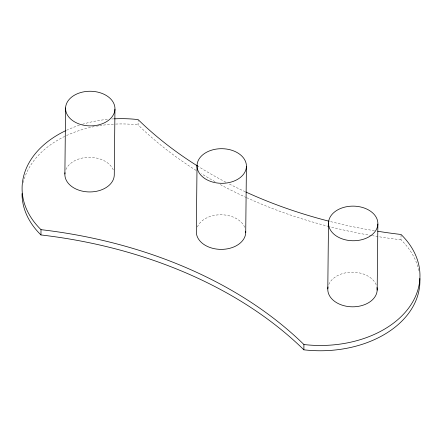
<?xml version="1.0" encoding="UTF-8"?>
<svg xmlns="http://www.w3.org/2000/svg" width="442" height="442" viewBox="0 0 442 442"><rect width="100%" height="100%" fill="white"/><g stroke="black" fill="none" stroke-linecap="round" stroke-linejoin="round"><path stroke-width="0.33" stroke-dasharray="2.21 1.66" d="M196.143 170.452A401.391 281.339 0.6 0 1 138.075 124.893L138.125 120.268M418.812 270.576A100.345 70.333 0.6 0 0 400.993 239.757L401.043 235.133M66.543 130.28A100.345 70.333 0.6 0 1 79.864 125.075M82.433 124.274A100.345 70.333 0.6 0 1 108.4 119.274M111.776 118.997A100.345 70.333 0.6 0 1 113.804 118.87M374.44 230.73A401.391 281.339 0.6 0 1 329.743 221.392M245.343 191.767A401.391 281.339 0.6 0 1 228.321 183.491M225.884 182.231A401.391 281.339 0.6 0 1 197.939 166.258M65.902 169.557A24.702 17.315 0.6 0 1 89.809 157.324A24.702 17.315 0.6 0 1 113.373 170.131M197.359 226.989A24.702 17.315 0.6 0 1 221.265 214.757A24.702 17.315 0.6 0 1 244.829 227.564M328.815 284.421A24.702 17.315 0.6 0 1 352.727 272.189A24.702 17.315 0.6 0 1 376.286 285.002M23.316 182.552A100.345 70.333 0.6 0 1 65.886 135.843M66.488 135.561A100.345 70.333 0.6 0 1 96.312 126.219M96.986 126.097A100.345 70.333 0.6 0 1 99.025 125.749M99.682 125.644A100.345 70.333 0.6 0 1 115.102 124.086M115.776 124.058A100.345 70.333 0.6 0 1 138.075 124.893M400.993 239.757A401.391 281.339 0.6 0 1 372.357 235.674M371.678 235.558A401.391 281.339 0.6 0 1 329.688 226.68M329.036 226.508A401.391 281.339 0.6 0 1 247.139 197.9M246.52 197.618A401.391 281.339 0.6 0 1 219.193 183.982M215.027 181.684A401.391 281.339 0.6 0 1 201.392 173.717"/><path stroke-width="0.66" d="M419.845 278.421A100.345 70.333 0.6 0 1 303.869 349.815A401.391 281.339 0.6 0 0 40.951 234.945L41.007 229.663A100.345 70.333 0.6 0 1 65.344 130.849M64.88 174.015L65.571 107.947M114.953 109.191A24.702 17.315 0.6 0 1 77.311 123.246A24.702 17.315 0.6 0 1 78.521 93.273A24.702 17.315 0.6 0 1 114.953 109.191L114.263 175.253A24.702 17.315 0.6 0 1 87.952 191.9A24.702 17.315 0.6 0 1 65.002 172.728M197.027 165.385L196.336 231.448A24.702 17.315 0.6 0 0 221.249 249.382A24.702 17.315 0.6 0 0 245.702 231.398M245.719 232.691L246.409 166.623A24.702 17.315 0.6 0 0 209.978 150.711A24.702 17.315 0.6 0 0 208.768 180.679A24.702 17.315 0.6 0 0 246.409 166.623M303.869 349.815L303.925 344.528A401.391 281.339 0.6 0 0 41.007 229.663M327.793 288.88L328.489 222.818M377.175 290.123L377.866 224.061A24.702 17.315 0.6 0 0 341.439 208.143A24.702 17.315 0.6 0 0 340.229 238.111A24.702 17.315 0.6 0 0 377.866 224.061M114.484 118.837A100.345 70.333 0.6 0 1 138.131 119.605A401.391 281.339 0.6 0 0 197.359 165.899M377.827 231.276A401.391 281.339 0.6 0 0 401.049 234.475A100.345 70.333 0.6 0 1 405.071 312.477A100.345 70.333 0.6 0 1 303.925 344.528M329.091 221.227A401.391 281.339 0.6 0 1 245.956 192.049M377.004 287.538A24.702 17.315 0.6 0 1 352.252 306.814A24.702 17.315 0.6 0 1 328.03 286.946M40.951 234.945A100.345 70.333 0.6 0 1 22.034 193.535"/></g></svg>
